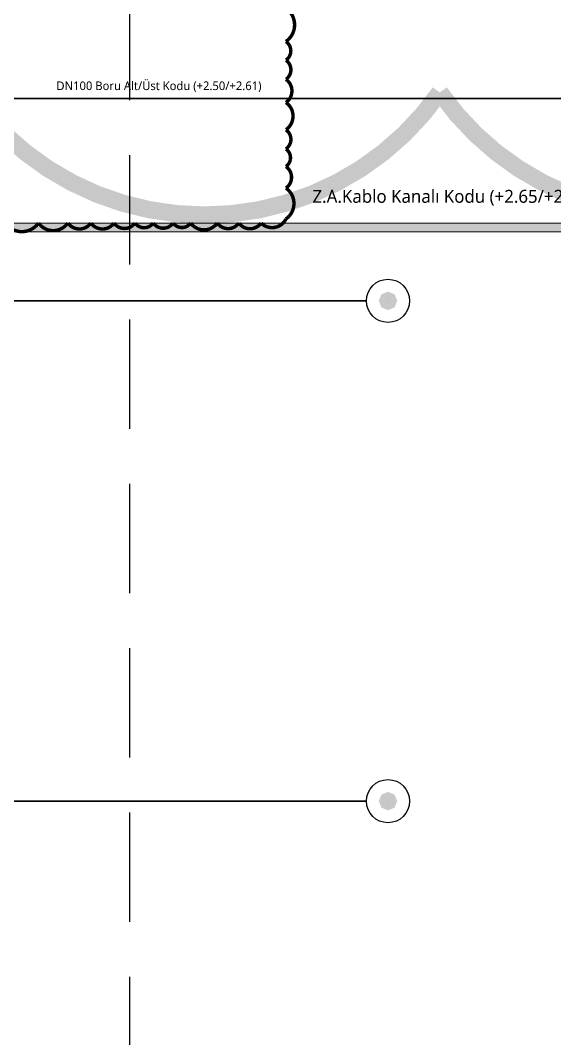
# Model space of a CAD drawing. Header units: millimetres. Extents: x -379292 to 1221486, y 92049 to 447512.
# Drawn here: x -229588 to -226488, y 242592 to 248494 of the extents above; entities that cross this region are included whole.
import ezdxf
from ezdxf.enums import TextEntityAlignment as Align

# ---------------------------------------------------------------- set-up
doc = ezdxf.new("R2010")
doc.units = ezdxf.units.MM
doc.linetypes.add('HIDDEN', pattern=[9.525, 6.35, -3.175])
for name, color, linetype in [('-M-YNGN-SPR-YUK', 7, 'Continuous'), ('-M-YNGN-ZON1-SPR-', 7, 'Continuous'), ('05_SYMBOL', 2, 'Continuous')]:
    doc.layers.add(name, color=color, linetype=linetype)
for name, color, linetype, lineweight in [('-M-YNGN-ZON1', 5, 'SP', 30), ('0-KRCN-SHT YAĞMURSUYUBORUSU-100', 3, 'PISSU_LINE50', 35), ('E_CT_KIRMIZI', 1, 'Continuous', 9)]:
    doc.layers.add(name, color=color, linetype=linetype, lineweight=lineweight)
doc.styles.add('CIZGI', font='tahoma.ttf', dxfattribs={"width": 0.8, "oblique": 20})
doc.styles.add('MUF', font='isocpeur.ttf')
doc.styles.add('SPR-NOT', font='romans.shx')
doc.styles.get("Standard").update_dxf_attribs({"font": 'segoeuil.ttf'})
doc.linetypes.add('PISSU_LINE50', pattern='A,50,-10,["C",MUF,S=10,R=0,X=1,Y=-5],0', length=60)
doc.linetypes.add('SP', pattern='A,2,-0.1,["SP",CIZGI,S=0.14,R=0.2,X=0,Y=-0.07],-0.255', length=2.355)

# ---------------------------------------------------------------- blocks, each defined once
blk = doc.blocks.new('OtoParkBodrumKatMimari')
at = {"layer": '05_SYMBOL', "color": 252, "linetype": 'HIDDEN', "ltscale": 100}
blk.add_lwpolyline([(17400, 138758.7, 0.414214), (19400, 136758.7), (128500, 136758.7, 0.414214), (130500, 138758.7), (130500, 148800, 0.414214), (128500, 150800), (19400, 150800, 0.414214), (17400, 148800), (17400, 138758.7)], format="xyb", dxfattribs=at)
blk = doc.blocks.new('SP-C-UP-12')
at = {"ltscale": 10}
blk.add_line((0, 0), (0, 0), dxfattribs=at)
at = {"color": 1, "linetype": 'Continuous'}
blk.add_circle((0, 0), 12.5, dxfattribs=at)
at = {"ltscale": 10}
for points in [[(-5.37, 0), (-3.8, 3.8), (-3.8, -3.8), (0, 5.37)], [(-3.8, -3.8), (0, 5.37), (0, -5.37), (3.8, 3.8)], [(0, -5.37), (3.8, 3.8), (3.8, -3.8), (5.37, 0)]]:
    blk.add_solid(points, dxfattribs=at)
at = {"layer": '-M-YNGN-SPR-YUK', "style": 'SPR-NOT', "width": 0.5, "flags": 9}
for tag, p in [('YUK', (0, 17.77)), ('CAP', (0, 14.42)), ('TIP', (0.2, 10.78))]:
    blk.add_attdef(tag, text='', height=2.5, dxfattribs=at).set_placement(p, align=Align.MIDDLE_CENTER)
blk = doc.blocks.new('A$C69E769C9')
at = {"layer": '-M-YNGN-ZON1', "linetype": 'SP', "ltscale": 500}
for p, q in [((5329.84, 0), (0.09, 0)), ((689.84, -117.22), (914.84, -117.22)), ((689.84, -407.22), (914.84, -407.22))]:
    blk.add_line(p, q, dxfattribs=at)
at = {"layer": '-M-YNGN-ZON1-SPR-', "linetype": 'Continuous'}
for p in [(927.34, -117.22), (927.34, -407.22)]:
    blk.add_blockref('SP-C-UP-12', p, dxfattribs=at)
blk = doc.blocks.new('*U744')
h = blk.add_hatch()
h.set_pattern_fill('ANSI33', color=0, scale=50, angle=1, style=0)
h.paths.add_polyline_path([(-53157.2, 50), (112.8, 50), (112.8, 0), (-53157.2, 0)])
at = {"color": 0}
blk.add_lwpolyline([(-53157.2, 50), (112.8, 50), (112.8, 0), (-53157.2, 0)], close=True, dxfattribs=at)
at = {"ltscale": 25, "flags": 1}
for tag, p in [('YUKSEKLIK', (-228.6, -148.7)), ('KALINLIK', (-228.6, -213.3))]:
    blk.add_attdef(tag, p, '', height=50, dxfattribs=at)

msp = doc.modelspace()

# ---------------------------------------------------------------- block references
at = {"color": 8}
msp.add_blockref('OtoParkBodrumKatMimari', (-246354.8, 100818.8), dxfattribs=at)

# ---------------------------------------------------------------- next in the draw order: linework, layer by layer
at = {"color": 30, "const_width": 100}
msp.add_lwpolyline([(-224422.3, 248077.1, -0.520567), (-227154.2, 248077.1, -0.520567), (-229886.1, 248077.1, -0.520567), (-232618, 248077.1, -0.520567), (-235349.9, 248077.1, -0.520567), (-238081.8, 248077.1, -0.520567), (-240813.7, 248077.1, -0.520567), (-243545.6, 248077.1, -0.520567), (-246277.5, 248077.1, -0.520567), (-249009.4, 248077.1, -0.520567), (-251741.3, 248077.1, -0.520567), (-253116.5, 249433.8, -0.520567), (-253116.5, 252165.7, -0.520567), (-253116.5, 255315.3, -0.520567), (-250384.6, 255315.3, -0.520567), (-247652.7, 255315.3, -0.520567), (-244920.8, 255315.3, -0.520567), (-242188.9, 255315.3, -0.520567), (-239457, 255315.3, -0.520567), (-236725.1, 255315.3, -0.520567), (-233993.2, 255315.3, -0.520567), (-231261.3, 255315.3, -0.520567), (-228529.4, 255315.3, -0.520567), (-225797.5, 255315.3, -0.520567)], format="xyb", dxfattribs=at)
at = {"color": 6, "const_width": 20}
msp.add_lwpolyline([(-228047, 248564.9, -0.520567), (-228047, 248371.8, -0.520567), (-228047, 248263.3, -0.520567), (-228047, 248152.3, -0.520567), (-228047, 248018.5, -0.520567), (-228047, 247860.3, -0.520567), (-228047, 247749, -0.520567), (-228047, 247647.1, -0.520567), (-228047, 247522.3, -0.520567), (-228047, 247343.2, -0.520567), (-228191.2, 247320, -0.520567), (-228320, 247320, -0.520567), (-228445.3, 247320, -0.520567), (-228599.5, 247320, -0.520567), (-228701.4, 247320, -0.520567), (-228817.1, 247320, -0.520567), (-228922.7, 247320, -0.520567), (-229044.7, 247320, -0.520567), (-229178.5, 247320, -0.520567), (-229312.3, 247320, -0.520567), (-229482.5, 247320, -0.520567), (-229675.6, 247320, -0.520567)], format="xyb", dxfattribs=at)

# ---------------------------------------------------------------- next in the draw order: block references
at = {"layer": '-M-YNGN-ZON1', "ltscale": 25, "xscale": 10, "yscale": 10, "zscale": 10}
msp.add_blockref('A$C69E769C9', (-236728.2, 248041), dxfattribs=at)
at = {"layer": 'E_CT_KIRMIZI', "color": 1, "rotation": 180}
msp.add_blockref('*U744', (-229692.1, 247318.6), dxfattribs=at)

# ---------------------------------------------------------------- next in the draw order: texts
at = {"layer": '0-KRCN-SHT YAĞMURSUYUBORUSU-100'}
for s, height, p in [('DN100 Boru Alt/Üst Kodu (+2.50/+2.61)', 50, (-229378.8, 248090.3)), ('Z.A.Kablo Kanalı Kodu (+2.65/+2.71)', 75, (-227892.8, 247437))]:
    msp.add_text(s, height=height, dxfattribs=at).set_placement(p)

doc.saveas('drawing.dxf')
